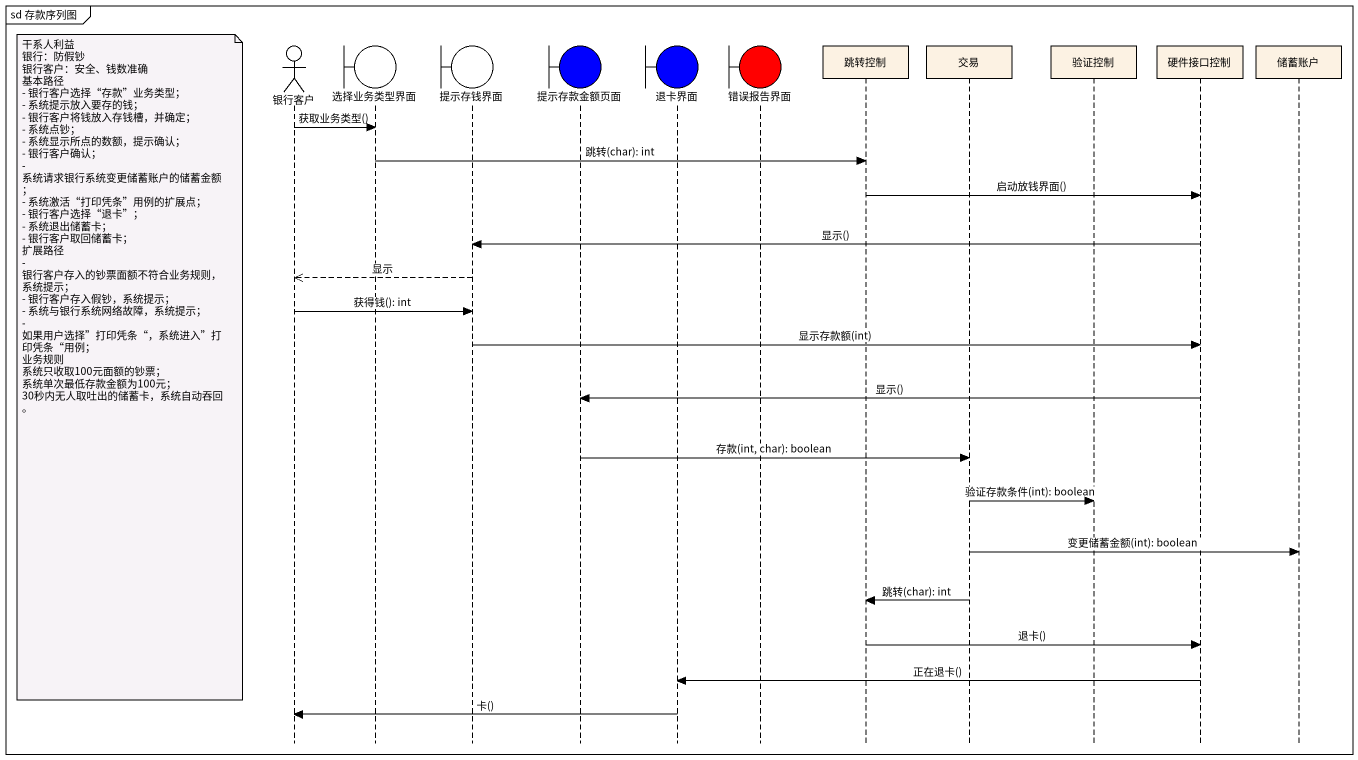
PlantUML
@startuml
mainframe sd 存款序列图
hide footbox
actor 银行客户
boundary 选择业务类型界面
boundary 提示存钱界面
boundary 提示存款金额页面 #0000FF
boundary 退卡界面 #0000FF
boundary 错误报告界面 #FF0000
participant 跳转控制
participant 交易
participant 验证控制
participant 硬件接口控制
participant 储蓄账户

银行客户 -> 选择业务类型界面 : 获取业务类型()
选择业务类型界面 -> 跳转控制 : 跳转(char): int
跳转控制 -> 硬件接口控制 : 启动放钱界面()
硬件接口控制 -> 提示存钱界面 : 显示()
提示存钱界面 -->> 银行客户 : 显示
银行客户 -> 提示存钱界面 : 获得钱(): int
提示存钱界面 -> 硬件接口控制 : 显示存款额(int)
note left of 银行客户
  干系人利益
  银行：防假钞
  银行客户：安全、钱数准确
  基本路径
  - 银行客户选择“存款”业务类型；
  - 系统提示放入要存的钱；
  - 银行客户将钱放入存钱槽，并确定；
  - 系统点钞；
  - 系统显示所点的数额，提示确认；
  - 银行客户确认；
  - 系统请求银行系统变更储蓄账户的储蓄金额；
  - 系统激活“打印凭条”用例的扩展点；
  - 银行客户选择“退卡”；
  - 系统退出储蓄卡；
  - 银行客户取回储蓄卡；
  扩展路径
  - 银行客户存入的钞票面额不符合业务规则，系统提示；
  - 银行客户存入假钞，系统提示；
  - 系统与银行系统网络故障，系统提示；
  - 如果用户选择”打印凭条“，系统进入”打印凭条“用例；
  业务规则
  系统只收取100元面额的钞票；
  系统单次最低存款金额为100元；
  30秒内无人取吐出的储蓄卡，系统自动吞回。
end note
硬件接口控制 -> 提示存款金额页面 : 显示()
提示存款金额页面 -> 交易 : 存款(int, char): boolean
交易 -> 验证控制 : 验证存款条件(int): boolean
交易 -> 储蓄账户 : 变更储蓄金额(int): boolean
交易 -> 跳转控制 : 跳转(char): int
跳转控制 -> 硬件接口控制 : 退卡()
硬件接口控制 -> 退卡界面 : 正在退卡()
退卡界面 -> 银行客户 : 卡()
@enduml
